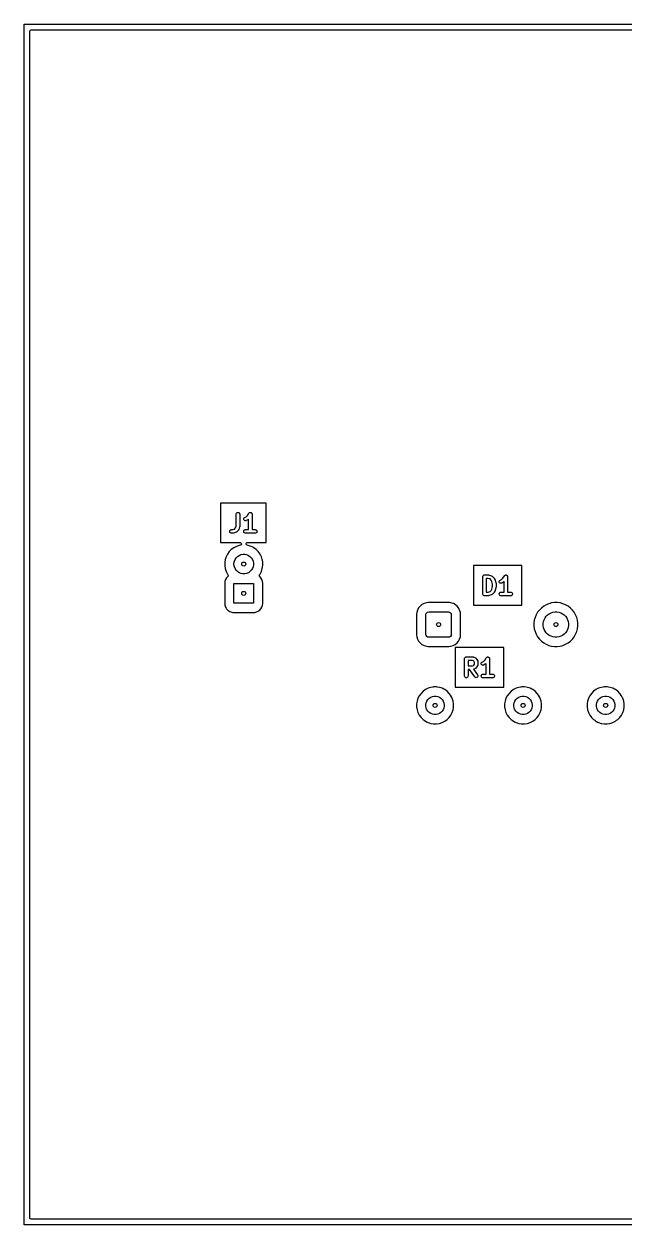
# Model space of a CAD drawing. Header units: millimetres. Extents: x 20 to 124, y -124 to -20.
# Drawn here: x 20 to 72, y -124 to -20 of the extents above; entities that cross this region are included whole.
import ezdxf

# ---------------------------------------------------------------- set-up
doc = ezdxf.new("R2010")
doc.units = ezdxf.units.MM
doc.layers.add('BLACK', color=7, linetype='CONTINUOUS')
doc.layers.add('WHITE', color=7, linetype='CONTINUOUS')

msp = doc.modelspace()

# ---------------------------------------------------------------- linework, layer by layer
at = {"layer": 'BLACK', "linetype": 'CONTINUOUS'}
for p, q in [((20.5005, -20.6245), (20.520185, -20.557461)), ((20.5005, -64.894253), (20.5005, -20.6245)), ((20.520185, -20.557461), (20.572989, -20.511706)), ((20.572989, -20.511706), (20.6245, -20.5005)), ((20.6245, -20.5005), (123.3755, -20.5005)), ((40.9855, -61.478684), (37.003071, -61.478684)), ((37.003071, -61.478684), (37.003071, -64.894253)), ((38.382882, -62.407764), (38.40528, -62.353692)), ((38.40528, -62.353692), (38.446664, -62.312308)), ((38.446664, -62.312308), (38.500736, -62.28991)), ((38.500736, -62.28991), (38.559264, -62.28991)), ((38.559264, -62.28991), (38.613336, -62.312308)), ((38.613336, -62.312308), (38.65472, -62.353692)), ((38.65472, -62.353692), (38.677118, -62.407764)), ((39.342001, -62.555751), (39.476621, -62.353823)), ((39.476621, -62.353823), (39.476687, -62.353742)), ((39.476687, -62.353742), (39.476708, -62.353692)), ((39.476708, -62.353692), (39.476819, -62.35358)), ((39.476819, -62.35358), (39.495251, -62.331072)), ((39.495251, -62.331072), (39.507593, -62.322806)), ((39.507593, -62.322806), (39.518092, -62.312308)), ((39.518092, -62.312308), (39.531668, -62.306684)), ((39.531668, -62.306684), (39.543881, -62.298506)), ((39.543881, -62.298506), (39.558442, -62.295593)), ((39.558442, -62.295593), (39.572164, -62.28991)), ((39.572164, -62.28991), (39.586861, -62.28991)), ((39.586861, -62.28991), (39.601271, -62.287028)), ((39.601271, -62.287028), (39.615841, -62.28991)), ((39.615841, -62.28991), (39.630692, -62.28991)), ((39.630692, -62.28991), (39.644266, -62.295532)), ((39.644266, -62.295532), (39.658685, -62.298385)), ((39.658685, -62.298385), (39.671045, -62.306625)), ((39.671045, -62.306625), (39.684764, -62.312308)), ((39.684764, -62.312308), (39.695153, -62.322697)), ((39.695153, -62.322697), (39.707384, -62.330851)), ((39.707384, -62.330851), (39.715649, -62.343193)), ((39.715649, -62.343193), (39.726148, -62.353692)), ((39.726148, -62.353692), (39.731771, -62.367268)), ((39.731771, -62.367268), (39.73995, -62.379481)), ((39.73995, -62.379481), (39.742862, -62.394043)), ((39.742862, -62.394043), (39.748546, -62.407764)), ((40.9855, -63.405028), (40.9855, -61.478684)), ((38.38, -62.437028), (38.382882, -62.407764)), ((38.38, -63.484116), (38.38, -62.437028)), ((38.677118, -62.407764), (38.68, -62.437028)), ((38.68, -62.437028), (38.68, -63.508457)), ((39.024035, -62.846839), (39.042542, -62.791316)), ((39.028184, -62.905219), (39.024035, -62.846839)), ((39.054358, -62.957568), (39.028184, -62.905219)), ((39.042542, -62.791316), (39.080889, -62.747101)), ((39.098573, -62.995915), (39.054358, -62.957568)), ((39.080889, -62.747101), (39.105775, -62.731436)), ((39.154096, -63.014422), (39.098573, -62.995915)), ((39.105775, -62.731436), (39.22686, -62.670892)), ((39.212476, -63.010273), (39.154096, -63.014422)), ((39.239939, -62.999764), (39.212476, -63.010273)), ((39.22686, -62.670892), (39.342001, -62.555751)), ((39.382796, -62.928335), (39.239939, -62.999764)), ((39.395389, -62.920407), (39.382796, -62.928335)), ((39.399049, -62.918892), (39.395389, -62.920407)), ((39.403168, -62.91551), (39.399049, -62.918892)), ((39.407682, -62.91267), (39.403168, -62.91551)), ((39.410278, -62.909676), (39.407682, -62.91267)), ((39.42178, -62.900237), (39.410278, -62.909676)), ((39.451428, -62.870589), (39.42178, -62.900237)), ((39.451428, -63.787028), (39.451428, -62.870589)), ((39.748546, -62.407764), (39.751397, -62.436716)), ((39.751397, -62.436716), (39.751428, -62.43687)), ((39.751428, -62.43687), (39.751417, -62.436922)), ((39.751417, -62.436922), (39.751428, -62.437028)), ((39.751428, -62.437028), (39.751428, -63.787028)), ((40.9855, -64.894253), (40.9855, -63.405028)), ((37.811453, -63.907764), (37.833851, -63.853692)), ((37.811453, -63.966292), (37.811453, -63.907764)), ((37.833851, -64.020364), (37.811453, -63.966292)), ((37.833851, -63.853692), (37.875235, -63.812308)), ((37.875235, -64.061748), (37.833851, -64.020364)), ((37.875235, -63.812308), (37.929307, -63.78991)), ((37.929307, -64.084146), (37.875235, -64.061748)), ((37.929307, -63.78991), (37.958571, -63.787028)), ((37.958571, -64.087028), (37.929307, -64.084146)), ((37.958571, -63.787028), (38.077085, -63.787028)), ((38.101428, -64.087028), (37.958571, -64.087028)), ((38.077085, -63.787028), (38.234687, -63.734494)), ((38.116233, -64.085569), (38.101428, -64.087028)), ((38.120188, -64.085851), (38.116233, -64.085569)), ((38.125389, -64.084668), (38.120188, -64.085851)), ((38.130692, -64.084146), (38.125389, -64.084668)), ((38.134349, -64.08263), (38.130692, -64.084146)), ((38.148862, -64.079331), (38.134349, -64.08263)), ((38.363148, -64.007903), (38.148862, -64.079331)), ((38.234687, -63.734494), (38.327466, -63.641714)), ((38.327466, -63.641714), (38.38, -63.484116)), ((38.389999, -63.995915), (38.363148, -64.007903)), ((38.39407, -63.992383), (38.389999, -63.995915)), ((38.39905, -63.990321), (38.39407, -63.992383)), ((38.42178, -63.971666), (38.39905, -63.990321)), ((38.564637, -63.828808), (38.42178, -63.971666)), ((38.583292, -63.806077), (38.564637, -63.828808)), ((38.585354, -63.801097), (38.583292, -63.806077)), ((38.588885, -63.797027), (38.585354, -63.801097)), ((38.600873, -63.770177), (38.588885, -63.797027)), ((38.672302, -63.555892), (38.600873, -63.770177)), ((38.675601, -63.541382), (38.672302, -63.555892)), ((38.677118, -63.537721), (38.675601, -63.541382)), ((38.67764, -63.532412), (38.677118, -63.537721)), ((38.678822, -63.527218), (38.67764, -63.532412)), ((38.68, -63.508457), (38.678541, -63.523268)), ((38.678541, -63.523268), (38.678822, -63.527218)), ((39.025739, -63.907764), (39.048137, -63.853692)), ((39.025739, -63.966292), (39.025739, -63.907764)), ((39.048137, -64.020364), (39.025739, -63.966292)), ((39.048137, -63.853692), (39.089521, -63.812308)), ((39.089521, -64.061748), (39.048137, -64.020364)), ((39.089521, -63.812308), (39.143593, -63.78991)), ((39.143593, -64.084146), (39.089521, -64.061748)), ((39.143593, -63.78991), (39.172857, -63.787028)), ((39.172857, -64.087028), (39.143593, -64.084146)), ((39.172857, -63.787028), (39.451428, -63.787028)), ((40.03, -64.087028), (39.172857, -64.087028)), ((39.751428, -63.787028), (40.03, -63.787028)), ((40.03, -63.787028), (40.059264, -63.78991)), ((40.059264, -64.084146), (40.03, -64.087028)), ((40.059264, -63.78991), (40.113336, -63.812308)), ((40.113336, -64.061748), (40.059264, -64.084146)), ((40.113336, -63.812308), (40.15472, -63.853692)), ((40.15472, -64.020364), (40.113336, -64.061748)), ((40.15472, -63.853692), (40.177118, -63.907764)), ((40.177118, -63.966292), (40.15472, -64.020364)), ((40.177118, -63.907764), (40.177118, -63.966292)), ((20.5005, -71.102094), (20.5005, -64.894253)), ((37.003071, -64.894253), (38.706907, -64.894253)), ((37.954768, -65.504771), (37.771071, -65.688468)), ((37.954774, -65.504766), (37.954768, -65.504771)), ((38.164945, -65.352068), (37.954774, -65.504766)), ((38.396423, -65.234122), (38.164945, -65.352068)), ((38.643506, -65.15384), (38.396423, -65.234122)), ((38.726305, -65.140726), (38.643506, -65.15384)), ((38.706907, -64.894253), (38.773946, -64.913938)), ((38.741842, -65.13723), (38.726305, -65.140726)), ((38.80062, -65.099456), (38.741842, -65.13723)), ((38.773946, -64.913938), (38.819701, -64.966742)), ((38.829645, -65.0359), (38.80062, -65.099456)), ((38.819701, -64.966742), (38.829645, -65.0359)), ((39.233629, -65.051485), (39.234627, -64.981623)), ((39.27056, -65.110797), (39.233629, -65.051485)), ((39.234627, -64.981623), (39.273237, -64.92339)), ((39.333695, -65.140726), (39.27056, -65.110797)), ((39.273237, -64.92339), (39.3372, -64.895276)), ((39.416493, -65.15384), (39.333695, -65.140726)), ((39.3372, -64.895276), (39.353093, -64.894253)), ((39.353093, -64.894253), (40.9855, -64.894253)), ((39.663576, -65.234122), (39.416493, -65.15384)), ((39.822764, -65.315234), (39.663576, -65.234122)), ((39.895051, -65.352066), (39.822764, -65.315234)), ((40.105229, -65.504769), (39.895051, -65.352066)), ((40.288931, -65.688471), (40.105229, -65.504769)), ((37.42014, -66.377206), (37.3795, -66.633797)), ((37.500422, -66.130123), (37.42014, -66.377206)), ((37.618368, -65.898645), (37.500422, -66.130123)), ((37.771066, -65.688474), (37.618368, -65.898645)), ((37.771071, -65.688468), (37.771066, -65.688474)), ((38.184093, -66.680385), (38.216601, -66.516958)), ((38.216601, -66.516958), (38.280367, -66.363013)), ((38.280367, -66.363013), (38.372941, -66.224466)), ((38.372941, -66.224466), (38.490766, -66.106641)), ((38.490766, -66.106641), (38.629313, -66.014067)), ((38.629313, -66.014067), (38.783258, -65.950301)), ((38.783258, -65.950301), (38.946685, -65.917793)), ((38.946685, -65.917793), (39.113315, -65.917793)), ((39.113315, -65.917793), (39.276742, -65.950301)), ((39.276742, -65.950301), (39.430687, -66.014067)), ((39.430687, -66.014067), (39.569234, -66.106641)), ((39.569234, -66.106641), (39.687059, -66.224466)), ((39.687059, -66.224466), (39.779633, -66.363013)), ((39.779633, -66.363013), (39.843399, -66.516958)), ((39.843399, -66.516958), (39.875907, -66.680385)), ((40.441634, -65.898649), (40.288931, -65.688471)), ((40.49408, -66.00158), (40.441634, -65.898649)), ((40.502648, -66.018396), (40.49408, -66.00158)), ((40.559579, -66.130128), (40.502648, -66.018396)), ((40.63986, -66.377207), (40.559579, -66.130128)), ((40.65016, -66.442241), (40.63986, -66.377207)), ((40.6805, -66.633797), (40.65016, -66.442241)), ((37.3795, -66.633797), (37.3795, -66.893602)), ((37.3795, -66.893602), (37.42014, -67.150193)), ((37.42014, -67.150193), (37.500422, -67.397276)), ((37.500422, -67.397276), (37.618368, -67.628754)), ((38.184093, -66.847015), (38.184093, -66.680385)), ((38.216601, -67.010442), (38.184093, -66.847015)), ((38.280367, -67.164387), (38.216601, -67.010442)), ((38.372941, -67.302934), (38.280367, -67.164387)), ((38.490766, -67.420759), (38.372941, -67.302934)), ((38.629313, -67.513333), (38.490766, -67.420759)), ((38.783258, -67.577099), (38.629313, -67.513333)), ((38.946685, -67.609607), (38.783258, -67.577099)), ((39.276742, -67.577099), (39.113315, -67.609607)), ((39.430687, -67.513333), (39.276742, -67.577099)), ((39.569234, -67.420759), (39.430687, -67.513333)), ((39.687059, -67.302934), (39.569234, -67.420759)), ((39.779633, -67.164387), (39.687059, -67.302934)), ((39.843399, -67.010442), (39.779633, -67.164387)), ((39.875907, -66.847015), (39.843399, -67.010442)), ((39.875907, -66.680385), (39.875907, -66.847015)), ((40.441634, -67.628751), (40.559579, -67.397272)), ((40.559579, -67.397272), (40.63986, -67.150193)), ((40.63986, -67.150193), (40.662539, -67.006998)), ((40.662539, -67.006998), (40.6805, -66.893602)), ((40.6805, -66.893602), (40.6805, -66.633797)), ((63.119072, -66.898684), (58.922357, -66.898684)), ((58.922357, -66.898684), (58.922357, -70.314253)), ((63.119072, -69.60711), (63.119072, -66.898684)), ((37.39463, -68.27445), (37.3795, -68.408739)), ((37.3795, -68.408739), (37.3795, -70.19866)), ((37.394631, -68.274445), (37.39463, -68.27445)), ((37.454211, -68.104176), (37.394631, -68.274445)), ((37.550183, -67.951439), (37.454211, -68.104176)), ((37.650577, -67.851045), (37.550183, -67.951439)), ((37.618368, -67.628754), (37.663213, -67.690479)), ((37.670867, -67.824339), (37.650577, -67.851045)), ((37.663213, -67.690479), (37.686693, -67.756285)), ((37.686693, -67.756285), (37.670867, -67.824339)), ((38.18, -70.1537), (38.18, -68.4537)), ((38.18, -68.4537), (39.88, -68.4537)), ((39.113315, -67.609607), (38.946685, -67.609607)), ((39.88, -68.4537), (39.88, -70.1537)), ((40.375938, -67.789722), (40.380922, -67.72003)), ((40.409423, -67.851045), (40.375938, -67.789722)), ((40.380922, -67.72003), (40.396784, -67.69048)), ((40.396784, -67.69048), (40.441634, -67.628751)), ((40.509816, -67.951438), (40.409423, -67.851045)), ((40.605789, -68.104178), (40.509816, -67.951438)), ((40.665368, -68.274445), (40.605789, -68.104178)), ((40.6805, -68.408746), (40.665368, -68.274445)), ((40.6805, -70.198654), (40.6805, -68.408746)), ((59.727857, -67.857028), (59.730739, -67.827764)), ((59.727857, -69.357028), (59.727857, -67.857028)), ((59.730739, -67.827764), (59.753137, -67.773692)), ((59.753137, -67.773692), (59.794521, -67.732308)), ((59.794521, -67.732308), (59.848593, -67.70991)), ((59.848593, -67.70991), (59.877857, -67.707028)), ((59.877857, -67.707028), (60.235, -67.707028)), ((60.21066, -68.007028), (60.027857, -68.007028)), ((60.027857, -68.007028), (60.027857, -69.207028)), ((60.368258, -68.059561), (60.21066, -68.007028)), ((60.235, -67.707028), (60.249811, -67.708486)), ((60.249811, -67.708486), (60.253761, -67.708206)), ((60.253761, -67.708206), (60.258955, -67.709387)), ((60.258955, -67.709387), (60.264264, -67.70991)), ((60.264264, -67.70991), (60.267926, -67.711427)), ((60.267926, -67.711427), (60.282434, -67.714726)), ((60.282434, -67.714726), (60.49672, -67.786154)), ((60.468865, -68.160168), (60.368258, -68.059561)), ((60.522044, -68.266527), (60.468865, -68.160168)), ((60.49672, -67.786154), (60.523571, -67.798143)), ((60.585, -68.518348), (60.522044, -68.266527)), ((60.523571, -67.798143), (60.527641, -67.801673)), ((60.527641, -67.801673), (60.532621, -67.803736)), ((60.532621, -67.803736), (60.555352, -67.822391)), ((60.555352, -67.822391), (60.698209, -67.965248)), ((60.585, -68.695707), (60.585, -68.518348)), ((60.698209, -67.965248), (60.707649, -67.97675)), ((60.707649, -67.97675), (60.710642, -67.979346)), ((60.710642, -67.979346), (60.71348, -67.983855)), ((60.71348, -67.983855), (60.716864, -67.987978)), ((60.716864, -67.987978), (60.71838, -67.99164)), ((60.71838, -67.99164), (60.726307, -68.004232)), ((60.726307, -68.004232), (60.797736, -68.147088)), ((60.797736, -68.147088), (60.798555, -68.14923)), ((60.798555, -68.14923), (60.7992, -68.1501)), ((60.7992, -68.1501), (60.803584, -68.162371)), ((60.803584, -68.162371), (60.808245, -68.174552)), ((60.808245, -68.174552), (60.808321, -68.175632)), ((60.808321, -68.175632), (60.809093, -68.177791)), ((60.809093, -68.177791), (60.880521, -68.463505)), ((60.880521, -68.463505), (60.88127, -68.468576)), ((60.88127, -68.468576), (60.882118, -68.470621)), ((60.882118, -68.470621), (60.883203, -68.481643)), ((60.883203, -68.481643), (60.884823, -68.492594)), ((60.884823, -68.492594), (60.884497, -68.494781)), ((60.884497, -68.494781), (60.885, -68.499885)), ((60.885, -68.499885), (60.885, -68.714171)), ((61.157607, -68.266839), (61.176114, -68.211316)), ((61.161756, -68.325219), (61.157607, -68.266839)), ((61.18793, -68.377568), (61.161756, -68.325219)), ((61.176114, -68.211316), (61.214461, -68.167101)), ((61.232145, -68.415915), (61.18793, -68.377568)), ((61.214461, -68.167101), (61.239347, -68.151436)), ((61.287668, -68.434422), (61.232145, -68.415915)), ((61.239347, -68.151436), (61.360432, -68.090892)), ((61.346048, -68.430273), (61.287668, -68.434422)), ((61.373511, -68.419764), (61.346048, -68.430273)), ((61.360432, -68.090892), (61.475573, -67.975751)), ((61.516368, -68.348335), (61.373511, -68.419764)), ((61.475573, -67.975751), (61.610193, -67.773823)), ((61.528961, -68.340407), (61.516368, -68.348335)), ((61.532621, -68.338892), (61.528961, -68.340407)), ((61.53674, -68.33551), (61.532621, -68.338892)), ((61.541254, -68.33267), (61.53674, -68.33551)), ((61.54385, -68.329676), (61.541254, -68.33267)), ((61.555352, -68.320237), (61.54385, -68.329676)), ((61.585, -68.290589), (61.555352, -68.320237)), ((61.585, -69.207028), (61.585, -68.290589)), ((61.610193, -67.773823), (61.610259, -67.773742)), ((61.610259, -67.773742), (61.61028, -67.773692)), ((61.61028, -67.773692), (61.610391, -67.77358)), ((61.610391, -67.77358), (61.628823, -67.751072)), ((61.628823, -67.751072), (61.641165, -67.742806)), ((61.641165, -67.742806), (61.651664, -67.732308)), ((61.651664, -67.732308), (61.66524, -67.726684)), ((61.66524, -67.726684), (61.677453, -67.718506)), ((61.677453, -67.718506), (61.692014, -67.715593)), ((61.692014, -67.715593), (61.705736, -67.70991)), ((61.705736, -67.70991), (61.720433, -67.70991)), ((61.720433, -67.70991), (61.734843, -67.707028)), ((61.734843, -67.707028), (61.749413, -67.70991)), ((61.749413, -67.70991), (61.764264, -67.70991)), ((61.764264, -67.70991), (61.777838, -67.715532)), ((61.777838, -67.715532), (61.792257, -67.718385)), ((61.792257, -67.718385), (61.804617, -67.726625)), ((61.804617, -67.726625), (61.818336, -67.732308)), ((61.818336, -67.732308), (61.828725, -67.742697)), ((61.828725, -67.742697), (61.840956, -67.750851)), ((61.840956, -67.750851), (61.849221, -67.763193)), ((61.849221, -67.763193), (61.85972, -67.773692)), ((61.85972, -67.773692), (61.865343, -67.787268)), ((61.865343, -67.787268), (61.873522, -67.799481)), ((61.873522, -67.799481), (61.876434, -67.814043)), ((61.876434, -67.814043), (61.882118, -67.827764)), ((61.882118, -67.827764), (61.884969, -67.856716)), ((61.884969, -67.856716), (61.885, -67.85687)), ((61.885, -67.85687), (61.884989, -67.856922)), ((61.884989, -67.856922), (61.885, -67.857028)), ((61.885, -67.857028), (61.885, -69.207028)), ((59.730739, -69.386292), (59.727857, -69.357028)), ((59.753137, -69.440364), (59.730739, -69.386292)), ((59.794521, -69.481748), (59.753137, -69.440364)), ((59.848593, -69.504146), (59.794521, -69.481748)), ((59.877857, -69.507028), (59.848593, -69.504146)), ((60.235, -69.507028), (59.877857, -69.507028)), ((60.027857, -69.207028), (60.210657, -69.207028)), ((60.210657, -69.207028), (60.368259, -69.154494)), ((60.249805, -69.505569), (60.235, -69.507028)), ((60.25376, -69.505851), (60.249805, -69.505569)), ((60.258961, -69.504668), (60.25376, -69.505851)), ((60.264264, -69.504146), (60.258961, -69.504668)), ((60.267921, -69.50263), (60.264264, -69.504146)), ((60.282434, -69.499331), (60.267921, -69.50263)), ((60.49672, -69.427903), (60.282434, -69.499331)), ((60.368259, -69.154494), (60.468865, -69.053888)), ((60.468865, -69.053888), (60.522044, -68.947528)), ((60.523571, -69.415915), (60.49672, -69.427903)), ((60.522044, -68.947528), (60.585, -68.695707)), ((60.527642, -69.412383), (60.523571, -69.415915)), ((60.532622, -69.410321), (60.527642, -69.412383)), ((60.555352, -69.391666), (60.532622, -69.410321)), ((60.698209, -69.248808), (60.555352, -69.391666)), ((60.707647, -69.237306), (60.698209, -69.248808)), ((60.710642, -69.23471), (60.707647, -69.237306)), ((60.713482, -69.230196), (60.710642, -69.23471)), ((60.716864, -69.226077), (60.713482, -69.230196)), ((60.718379, -69.222417), (60.716864, -69.226077)), ((60.726307, -69.209824), (60.718379, -69.222417)), ((60.797736, -69.066968), (60.726307, -69.209824)), ((60.798555, -69.064825), (60.797736, -69.066968)), ((60.7992, -69.063956), (60.798555, -69.064825)), ((60.803584, -69.051684), (60.7992, -69.063956)), ((60.808245, -69.039504), (60.803584, -69.051684)), ((60.808321, -69.038423), (60.808245, -69.039504)), ((60.809093, -69.036265), (60.808321, -69.038423)), ((60.880521, -68.750551), (60.809093, -69.036265)), ((60.88127, -68.745479), (60.880521, -68.750551)), ((60.882118, -68.743435), (60.88127, -68.745479)), ((60.883203, -68.732412), (60.882118, -68.743435)), ((60.884823, -68.721462), (60.883203, -68.732412)), ((60.885, -68.714171), (60.884497, -68.719274)), ((60.884497, -68.719274), (60.884823, -68.721462)), ((61.159311, -69.327764), (61.181709, -69.273692)), ((61.159311, -69.386292), (61.159311, -69.327764)), ((61.181709, -69.440364), (61.159311, -69.386292)), ((61.181709, -69.273692), (61.223093, -69.232308)), ((61.223093, -69.481748), (61.181709, -69.440364)), ((61.223093, -69.232308), (61.277165, -69.20991)), ((61.277165, -69.504146), (61.223093, -69.481748)), ((61.277165, -69.20991), (61.306429, -69.207028)), ((61.306429, -69.507028), (61.277165, -69.504146)), ((61.306429, -69.207028), (61.585, -69.207028)), ((62.163572, -69.507028), (61.306429, -69.507028)), ((61.885, -69.207028), (62.163572, -69.207028)), ((62.163572, -69.207028), (62.192836, -69.20991)), ((62.192836, -69.504146), (62.163572, -69.507028)), ((62.192836, -69.20991), (62.246908, -69.232308)), ((62.246908, -69.481748), (62.192836, -69.504146)), ((62.246908, -69.232308), (62.288292, -69.273692)), ((62.288292, -69.440364), (62.246908, -69.481748)), ((62.288292, -69.273692), (62.31069, -69.327764)), ((62.31069, -69.386292), (62.288292, -69.440364)), ((62.31069, -69.327764), (62.31069, -69.386292)), ((63.119072, -70.314253), (63.119072, -69.60711)), ((37.3795, -70.19866), (37.39463, -70.332949)), ((37.39463, -70.332949), (37.394631, -70.332954)), ((37.394631, -70.332954), (37.454211, -70.503223)), ((37.454211, -70.503223), (37.49728, -70.571766)), ((37.49728, -70.571766), (37.550184, -70.655962)), ((37.550184, -70.655962), (37.677738, -70.783516)), ((39.88, -70.1537), (38.18, -70.1537)), ((40.382262, -70.783516), (40.509816, -70.655962)), ((40.509816, -70.655962), (40.605789, -70.503222)), ((40.605789, -70.503222), (40.665368, -70.332955)), ((40.665368, -70.332955), (40.6805, -70.198654)), ((54.177317, -70.567245), (54.079769, -70.749742)), ((54.308589, -70.407289), (54.177317, -70.567245)), ((54.468545, -70.276017), (54.308589, -70.407289)), ((54.651042, -70.178469), (54.468545, -70.276017)), ((54.849067, -70.118399), (54.651042, -70.178469)), ((55.003395, -70.1032), (54.849067, -70.118399)), ((56.806605, -70.1032), (55.003395, -70.1032)), ((56.806609, -70.1032), (56.806605, -70.1032)), ((56.850222, -70.107495), (56.806609, -70.1032)), ((56.960935, -70.118399), (56.850222, -70.107495)), ((56.960935, -70.1184), (56.960933, -70.118399)), ((56.960933, -70.118399), (56.960935, -70.118399)), ((57.158955, -70.178468), (56.960935, -70.1184)), ((57.158956, -70.178468), (57.158955, -70.178468)), ((57.158957, -70.178469), (57.158956, -70.178468)), ((57.186021, -70.192935), (57.158957, -70.178469)), ((57.341451, -70.276015), (57.186021, -70.192935)), ((57.341452, -70.276016), (57.341451, -70.276015)), ((57.341454, -70.276017), (57.341452, -70.276016)), ((57.388045, -70.314253), (57.341454, -70.276017)), ((57.50141, -70.407289), (57.388045, -70.314253)), ((57.632682, -70.567245), (57.50141, -70.407289)), ((57.632685, -70.567249), (57.632682, -70.567245)), ((57.730232, -70.749745), (57.632685, -70.567249)), ((58.922357, -70.314253), (63.119072, -70.314253)), ((64.809218, -70.571766), (64.633066, -70.747918)), ((64.809225, -70.57176), (64.809218, -70.571766)), ((65.006873, -70.4201), (64.809225, -70.57176)), ((65.222623, -70.295537), (65.006873, -70.4201)), ((65.222638, -70.29553), (65.222623, -70.295537)), ((65.452792, -70.200198), (65.222638, -70.29553)), ((65.693438, -70.135717), (65.452792, -70.200198)), ((65.940424, -70.103201), (65.693438, -70.135717)), ((65.940429, -70.1032), (65.940424, -70.103201)), ((65.940435, -70.1032), (65.940429, -70.1032)), ((66.189565, -70.1032), (65.940435, -70.1032)), ((66.18957, -70.1032), (66.189565, -70.1032)), ((66.189575, -70.103201), (66.18957, -70.1032)), ((66.436561, -70.135717), (66.189575, -70.103201)), ((66.677207, -70.200198), (66.436561, -70.135717)), ((66.907361, -70.29553), (66.677207, -70.200198)), ((66.907376, -70.295537), (66.907361, -70.29553)), ((67.123126, -70.4201), (66.907376, -70.295537)), ((67.320774, -70.57176), (67.123126, -70.4201)), ((67.320781, -70.571766), (67.320774, -70.57176)), ((67.496933, -70.747918), (67.320781, -70.571766)), ((20.5005, -78.877738), (20.5005, -71.102094)), ((37.677738, -70.783516), (37.830478, -70.879489)), ((37.830478, -70.879489), (38.000745, -70.939068)), ((38.000745, -70.939068), (38.00075, -70.939069)), ((38.00075, -70.939069), (38.077933, -70.947765)), ((38.077933, -70.947765), (38.13504, -70.954199)), ((38.13504, -70.954199), (38.135043, -70.9542)), ((38.135043, -70.9542), (38.135046, -70.9542)), ((38.135046, -70.9542), (39.924957, -70.9542)), ((39.924957, -70.9542), (39.924958, -70.954199)), ((39.924958, -70.954199), (39.992104, -70.946634)), ((39.992104, -70.946634), (40.059249, -70.939069)), ((40.059249, -70.939069), (40.059252, -70.939068)), ((40.059252, -70.939068), (40.059255, -70.939068)), ((40.059255, -70.939068), (40.229522, -70.879489)), ((40.229522, -70.879489), (40.382262, -70.783516)), ((54.019699, -70.947766), (54.0045, -71.102094)), ((54.0045, -71.102094), (54.0045, -72.905304)), ((54.079769, -70.749742), (54.019699, -70.947766)), ((54.805, -71.153699), (54.82403, -71.058029)), ((54.805001, -72.8537), (54.805, -71.153699)), ((54.82403, -71.058029), (54.878223, -70.976923)), ((54.878223, -70.976923), (54.959329, -70.92273)), ((54.959329, -70.92273), (55.055, -70.903701)), ((55.055, -70.903701), (56.755001, -70.9037)), ((56.755001, -70.9037), (56.850671, -70.92273)), ((56.850671, -70.92273), (56.931777, -70.976923)), ((56.931777, -70.976923), (56.98597, -71.058029)), ((56.98597, -71.058029), (57.004999, -71.1537)), ((57.004999, -71.1537), (57.005, -72.853701)), ((57.7903, -70.947765), (57.730232, -70.749745)), ((57.805499, -71.102092), (57.7903, -70.947765)), ((57.805499, -71.879141), (57.805499, -71.102092)), ((64.197017, -71.632138), (64.164501, -71.879124)), ((64.261498, -71.391492), (64.197017, -71.632138)), ((64.35683, -71.161338), (64.261498, -71.391492)), ((64.356837, -71.161323), (64.35683, -71.161338)), ((64.4814, -70.945573), (64.356837, -71.161323)), ((64.63306, -70.747925), (64.4814, -70.945573)), ((64.633066, -70.747918), (64.63306, -70.747925)), ((64.968391, -71.917395), (64.995393, -71.74691)), ((64.995393, -71.74691), (65.048733, -71.582748)), ((65.048733, -71.582748), (65.127096, -71.428952)), ((65.127096, -71.428952), (65.228553, -71.289307)), ((65.228553, -71.289307), (65.350607, -71.167253)), ((65.350607, -71.167253), (65.490252, -71.065796)), ((65.490252, -71.065796), (65.644048, -70.987433)), ((65.644048, -70.987433), (65.80821, -70.934093)), ((65.80821, -70.934093), (65.978695, -70.907091)), ((65.978695, -70.907091), (66.151305, -70.907091)), ((66.151305, -70.907091), (66.32179, -70.934093)), ((66.32179, -70.934093), (66.485952, -70.987433)), ((66.485952, -70.987433), (66.639748, -71.065796)), ((66.639748, -71.065796), (66.779393, -71.167253)), ((66.779393, -71.167253), (66.901447, -71.289307)), ((66.901447, -71.289307), (67.002904, -71.428952)), ((67.002904, -71.428952), (67.081267, -71.582748)), ((67.081267, -71.582748), (67.134607, -71.74691)), ((67.134607, -71.74691), (67.161609, -71.917395)), ((67.496939, -70.747925), (67.496933, -70.747918)), ((67.648599, -70.945573), (67.496939, -70.747925)), ((67.773162, -71.161323), (67.648599, -70.945573)), ((67.773169, -71.161338), (67.773162, -71.161323)), ((67.800744, -71.227911), (67.773169, -71.161338)), ((67.868502, -71.391493), (67.800744, -71.227911)), ((67.932982, -71.632135), (67.868502, -71.391493)), ((67.9655, -71.879135), (67.932982, -71.632135)), ((57.8055, -72.905309), (57.805499, -71.879141)), ((64.164501, -71.879124), (64.1645, -71.879141)), ((64.1645, -71.879141), (64.1645, -72.128258)), ((64.1645, -72.128258), (64.164501, -72.128275)), ((64.164501, -72.128275), (64.197017, -72.375261)), ((64.197017, -72.375261), (64.261498, -72.615907)), ((64.261498, -72.615907), (64.35683, -72.846061)), ((64.968391, -72.090005), (64.968391, -71.917395)), ((64.995393, -72.26049), (64.968391, -72.090005)), ((65.048733, -72.424652), (64.995393, -72.26049)), ((65.127096, -72.578448), (65.048733, -72.424652)), ((65.228553, -72.718093), (65.127096, -72.578448)), ((65.350607, -72.840147), (65.228553, -72.718093)), ((66.901447, -72.718093), (66.779393, -72.840147)), ((67.002904, -72.578448), (66.901447, -72.718093)), ((67.081267, -72.424652), (67.002904, -72.578448)), ((67.134607, -72.26049), (67.081267, -72.424652)), ((67.161609, -72.090005), (67.134607, -72.26049)), ((67.161609, -71.917395), (67.161609, -72.090005)), ((67.773164, -72.846073), (67.868502, -72.615907)), ((67.868502, -72.615907), (67.932982, -72.375265)), ((67.932982, -72.375265), (67.9655, -72.128265)), ((67.9655, -71.908739), (67.9655, -71.879135)), ((67.9655, -72.128265), (67.9655, -71.908739)), ((54.0045, -72.905304), (54.019699, -73.059632)), ((54.019699, -73.059632), (54.0197, -73.059635)), ((54.0197, -73.059635), (54.079768, -73.257655)), ((54.079768, -73.257655), (54.174903, -73.435639)), ((54.174903, -73.435639), (54.177317, -73.440154)), ((54.177317, -73.440154), (54.308589, -73.60011)), ((54.308589, -73.60011), (54.468545, -73.731382)), ((54.468545, -73.731382), (54.468549, -73.731385)), ((54.468549, -73.731385), (54.651045, -73.828932)), ((54.651045, -73.828932), (54.849065, -73.889)), ((54.82403, -72.949371), (54.805001, -72.8537)), ((54.878223, -73.030477), (54.82403, -72.949371)), ((54.959329, -73.08467), (54.878223, -73.030477)), ((55.054999, -73.1037), (54.959329, -73.08467)), ((56.755, -73.103699), (55.054999, -73.1037)), ((56.850671, -73.08467), (56.755, -73.103699)), ((56.931777, -73.030477), (56.850671, -73.08467)), ((56.98597, -72.949371), (56.931777, -73.030477)), ((56.960935, -73.889), (57.158955, -73.828932)), ((57.005, -72.853701), (56.98597, -72.949371)), ((57.158955, -73.828932), (57.341451, -73.731385)), ((57.341451, -73.731385), (57.50141, -73.60011)), ((57.50141, -73.60011), (57.632685, -73.440151)), ((57.632685, -73.440151), (57.730232, -73.257655)), ((57.730232, -73.257655), (57.7903, -73.059635)), ((57.7903, -73.059635), (57.8055, -72.905309)), ((64.35683, -72.846061), (64.356837, -72.846076)), ((64.356837, -72.846076), (64.4814, -73.061826)), ((64.4814, -73.061826), (64.63306, -73.259474)), ((64.63306, -73.259474), (64.633066, -73.259481)), ((64.633066, -73.259481), (64.809218, -73.435633)), ((64.809218, -73.435633), (64.809225, -73.435639)), ((64.809225, -73.435639), (65.006873, -73.587299)), ((65.006873, -73.587299), (65.222623, -73.711862)), ((65.222623, -73.711862), (65.222638, -73.711869)), ((65.222638, -73.711869), (65.283967, -73.737272)), ((65.283967, -73.737272), (65.452793, -73.807202)), ((65.490252, -72.941604), (65.350607, -72.840147)), ((65.452793, -73.807202), (65.693435, -73.871682)), ((65.644048, -73.019967), (65.490252, -72.941604)), ((65.80821, -73.073307), (65.644048, -73.019967)), ((65.978695, -73.100309), (65.80821, -73.073307)), ((66.151305, -73.100309), (65.978695, -73.100309)), ((66.32179, -73.073307), (66.151305, -73.100309)), ((66.485952, -73.019967), (66.32179, -73.073307)), ((66.436565, -73.871682), (66.677207, -73.807202)), ((66.639748, -72.941604), (66.485952, -73.019967)), ((66.779393, -72.840147), (66.639748, -72.941604)), ((66.677207, -73.807202), (66.907373, -73.711864)), ((66.907373, -73.711864), (67.123127, -73.587299)), ((67.123127, -73.587299), (67.320776, -73.435638)), ((67.320776, -73.435638), (67.496938, -73.259476)), ((67.496938, -73.259476), (67.648599, -73.061827)), ((67.648599, -73.061827), (67.773164, -72.846073)), ((54.849065, -73.889), (54.849064, -73.889)), ((54.849064, -73.889), (54.859968, -73.890073)), ((54.859968, -73.890073), (55.003391, -73.9042)), ((55.003391, -73.9042), (56.806608, -73.904199)), ((56.806608, -73.904199), (56.960935, -73.889)), ((61.549072, -73.998684), (57.352357, -73.998684)), ((57.352357, -73.998684), (57.352357, -77.415355)), ((58.160739, -74.927764), (58.183137, -74.873692)), ((58.183137, -74.873692), (58.224521, -74.832308)), ((58.224521, -74.832308), (58.278593, -74.80991)), ((58.278593, -74.80991), (58.307857, -74.807028)), ((58.307857, -74.807028), (58.879286, -74.807028)), ((58.879286, -74.807028), (58.90855, -74.80991)), ((58.90855, -74.80991), (58.91353, -74.811973)), ((58.91353, -74.811973), (58.918905, -74.812355)), ((58.918905, -74.812355), (58.946368, -74.822864)), ((58.946368, -74.822864), (59.089225, -74.894293)), ((59.905573, -75.075751), (60.040193, -74.873823)), ((60.040193, -74.873823), (60.040259, -74.873742)), ((60.040259, -74.873742), (60.04028, -74.873692)), ((60.04028, -74.873692), (60.040391, -74.87358)), ((60.040391, -74.87358), (60.058823, -74.851072)), ((60.058823, -74.851072), (60.071165, -74.842806)), ((60.071165, -74.842806), (60.081664, -74.832308)), ((60.081664, -74.832308), (60.09524, -74.826684)), ((60.09524, -74.826684), (60.107453, -74.818506)), ((60.107453, -74.818506), (60.122014, -74.815593)), ((60.122014, -74.815593), (60.135736, -74.80991)), ((60.135736, -74.80991), (60.150433, -74.80991)), ((60.150433, -74.80991), (60.164843, -74.807028)), ((60.164843, -74.807028), (60.179413, -74.80991)), ((60.179413, -74.80991), (60.194264, -74.80991)), ((60.194264, -74.80991), (60.207838, -74.815532)), ((60.207838, -74.815532), (60.222257, -74.818385)), ((60.222257, -74.818385), (60.234617, -74.826625)), ((60.234617, -74.826625), (60.248336, -74.832308)), ((60.248336, -74.832308), (60.258725, -74.842697)), ((60.258725, -74.842697), (60.270956, -74.850851)), ((60.270956, -74.850851), (60.279221, -74.863193)), ((60.279221, -74.863193), (60.28972, -74.873692)), ((60.28972, -74.873692), (60.295343, -74.887268)), ((61.549072, -77.415355), (61.549072, -73.998684)), ((65.693435, -73.871682), (65.940435, -73.9042)), ((65.940435, -73.9042), (65.940442, -73.9042)), ((65.940442, -73.9042), (66.189558, -73.9042)), ((66.189558, -73.9042), (66.189565, -73.9042)), ((66.189565, -73.9042), (66.436565, -73.871682)), ((58.157857, -74.957028), (58.160739, -74.927764)), ((58.157857, -76.457028), (58.157857, -74.957028)), ((58.843876, -75.107028), (58.457857, -75.107028)), ((58.457857, -75.107028), (58.457857, -75.592742)), ((58.457857, -75.592742), (58.843876, -75.592742)), ((58.586902, -75.892742), (58.457857, -75.892742)), ((58.457857, -75.892742), (58.457857, -76.457028)), ((59.042115, -76.543047), (58.586902, -75.892742)), ((58.93329, -75.151735), (58.843876, -75.107028)), ((58.843876, -75.592742), (58.933288, -75.548036)), ((58.933288, -75.548036), (58.970293, -75.511031)), ((58.970294, -75.188739), (58.93329, -75.151735)), ((58.946368, -75.876906), (58.942933, -75.87822)), ((58.942933, -75.87822), (59.287885, -76.371009)), ((59.089225, -75.805478), (58.946368, -75.876906)), ((58.970293, -75.511031), (59.015, -75.421618)), ((59.015, -75.278151), (58.970294, -75.188739)), ((59.015, -75.421618), (59.015, -75.278151)), ((59.089225, -74.894293), (59.10182, -74.902221)), ((59.101818, -75.79755), (59.089225, -75.805478)), ((59.105478, -75.796035), (59.101818, -75.79755)), ((59.10182, -74.902221), (59.105477, -74.903736)), ((59.105477, -74.903736), (59.109594, -74.907115)), ((59.109597, -75.792653), (59.105478, -75.796035)), ((59.109594, -74.907115), (59.114111, -74.909958)), ((59.114111, -75.789813), (59.109597, -75.792653)), ((59.114111, -74.909958), (59.116708, -74.912952)), ((59.116707, -75.786819), (59.114111, -75.789813)), ((59.128209, -75.77738), (59.116707, -75.786819)), ((59.116708, -74.912952), (59.128208, -74.92239)), ((59.128208, -74.92239), (59.199637, -74.993818)), ((59.199638, -75.705951), (59.128209, -75.77738)), ((59.199637, -74.993818), (59.209079, -75.005323)), ((59.209079, -75.694446), (59.199638, -75.705951)), ((59.209079, -75.005323), (59.212071, -75.007918)), ((59.212071, -75.691852), (59.209079, -75.694446)), ((59.212071, -75.007918), (59.21491, -75.012428)), ((59.214909, -75.687342), (59.212071, -75.691852)), ((59.218293, -75.68322), (59.214909, -75.687342)), ((59.21491, -75.012428), (59.218292, -75.016549)), ((59.218292, -75.016549), (59.219807, -75.020208)), ((59.219809, -75.679558), (59.218293, -75.68322)), ((59.219807, -75.020208), (59.227736, -75.032803)), ((59.227736, -75.666967), (59.219809, -75.679558)), ((59.227736, -75.032803), (59.299164, -75.175661)), ((59.299164, -75.524109), (59.227736, -75.666967)), ((59.299164, -75.175661), (59.309674, -75.203124)), ((59.309674, -75.496646), (59.299164, -75.524109)), ((59.309674, -75.203124), (59.310055, -75.208499)), ((59.310055, -75.49127), (59.309674, -75.496646)), ((59.310055, -75.208499), (59.312118, -75.213478)), ((59.312118, -75.486292), (59.310055, -75.49127)), ((59.312118, -75.213478), (59.315, -75.242742)), ((59.315, -75.457028), (59.312118, -75.486292)), ((59.315, -75.242742), (59.315, -75.457028)), ((59.587607, -75.366839), (59.606114, -75.311316)), ((59.591756, -75.425219), (59.587607, -75.366839)), ((59.61793, -75.477568), (59.591756, -75.425219)), ((59.606114, -75.311316), (59.644461, -75.267101)), ((59.662145, -75.515915), (59.61793, -75.477568)), ((59.644461, -75.267101), (59.669347, -75.251436)), ((59.717668, -75.534422), (59.662145, -75.515915)), ((59.669347, -75.251436), (59.790432, -75.190892)), ((59.776048, -75.530273), (59.717668, -75.534422)), ((59.803511, -75.519764), (59.776048, -75.530273)), ((59.790432, -75.190892), (59.905573, -75.075751)), ((59.946368, -75.448335), (59.803511, -75.519764)), ((59.958961, -75.440407), (59.946368, -75.448335)), ((59.962621, -75.438892), (59.958961, -75.440407)), ((59.96674, -75.43551), (59.962621, -75.438892)), ((59.971254, -75.43267), (59.96674, -75.43551)), ((59.97385, -75.429676), (59.971254, -75.43267)), ((59.985352, -75.420237), (59.97385, -75.429676)), ((60.015, -75.390589), (59.985352, -75.420237)), ((60.015, -76.307028), (60.015, -75.390589)), ((60.295343, -74.887268), (60.303522, -74.899481)), ((60.303522, -74.899481), (60.306434, -74.914043)), ((60.306434, -74.914043), (60.312118, -74.927764)), ((60.312118, -74.927764), (60.314969, -74.956716)), ((60.314969, -74.956716), (60.315, -74.95687)), ((60.315, -74.95687), (60.314989, -74.956922)), ((60.314989, -74.956922), (60.315, -74.957028)), ((60.315, -74.957028), (60.315, -76.307028)), ((58.160739, -76.486292), (58.157857, -76.457028)), ((58.183137, -76.540364), (58.160739, -76.486292)), ((58.224521, -76.581748), (58.183137, -76.540364)), ((58.278593, -76.604146), (58.224521, -76.581748)), ((58.337121, -76.604146), (58.278593, -76.604146)), ((58.391193, -76.581748), (58.337121, -76.604146)), ((58.432577, -76.540364), (58.391193, -76.581748)), ((58.454975, -76.486292), (58.432577, -76.540364)), ((58.457857, -76.457028), (58.454975, -76.486292)), ((59.061258, -76.565369), (59.042115, -76.543047)), ((59.110615, -76.596822), (59.061258, -76.565369)), ((59.168251, -76.606993), (59.110615, -76.596822)), ((59.225393, -76.594334), (59.168251, -76.606993)), ((59.273341, -76.56077), (59.225393, -76.594334)), ((59.304794, -76.511413), (59.273341, -76.56077)), ((59.287885, -76.371009), (59.302306, -76.396635)), ((59.302306, -76.396635), (59.314965, -76.453777)), ((59.314965, -76.453777), (59.304794, -76.511413)), ((59.589311, -76.427764), (59.611709, -76.373692)), ((59.589311, -76.486292), (59.589311, -76.427764)), ((59.611709, -76.540364), (59.589311, -76.486292)), ((59.611709, -76.373692), (59.653093, -76.332308)), ((59.653093, -76.581748), (59.611709, -76.540364)), ((59.653093, -76.332308), (59.707165, -76.30991)), ((59.707165, -76.604146), (59.653093, -76.581748)), ((59.707165, -76.30991), (59.736429, -76.307028)), ((59.736429, -76.607028), (59.707165, -76.604146)), ((59.736429, -76.307028), (60.015, -76.307028)), ((60.593572, -76.607028), (59.736429, -76.607028)), ((60.315, -76.307028), (60.593572, -76.307028)), ((60.593572, -76.307028), (60.622836, -76.30991)), ((60.622836, -76.604146), (60.593572, -76.607028)), ((60.622836, -76.30991), (60.676908, -76.332308)), ((60.676908, -76.581748), (60.622836, -76.604146)), ((60.676908, -76.332308), (60.718292, -76.373692)), ((60.718292, -76.540364), (60.676908, -76.581748)), ((60.718292, -76.373692), (60.74069, -76.427764)), ((60.74069, -76.486292), (60.718292, -76.540364)), ((60.74069, -76.427764), (60.74069, -76.486292)), ((54.384201, -77.96105), (54.236132, -78.164851)), ((54.384205, -77.961045), (54.384201, -77.96105)), ((54.562345, -77.782905), (54.384205, -77.961045)), ((54.56235, -77.782901), (54.562345, -77.782905)), ((54.766151, -77.634832), (54.56235, -77.782901)), ((54.990616, -77.52046), (54.766151, -77.634832)), ((55.230214, -77.44261), (54.990616, -77.52046)), ((55.402295, -77.415355), (55.230214, -77.44261)), ((55.479038, -77.4032), (55.402295, -77.415355)), ((55.730962, -77.4032), (55.479038, -77.4032)), ((55.807705, -77.415355), (55.730962, -77.4032)), ((55.979785, -77.44261), (55.807705, -77.415355)), ((56.219383, -77.52046), (55.979785, -77.44261)), ((56.373747, -77.599113), (56.219383, -77.52046)), ((56.443845, -77.63483), (56.373747, -77.599113)), ((56.443847, -77.634831), (56.443845, -77.63483)), ((56.443848, -77.634832), (56.443847, -77.634831)), ((56.647649, -77.782901), (56.443848, -77.634832)), ((56.647654, -77.782905), (56.647649, -77.782901)), ((56.825794, -77.961045), (56.647654, -77.782905)), ((56.825798, -77.96105), (56.825794, -77.961045)), ((56.954952, -78.138817), (56.825798, -77.96105)), ((57.352357, -77.415355), (61.549072, -77.415355)), ((62.004201, -77.96105), (61.856132, -78.164851)), ((62.004205, -77.961045), (62.004201, -77.96105)), ((62.182345, -77.782905), (62.004205, -77.961045)), ((62.18235, -77.782901), (62.182345, -77.782905)), ((62.386151, -77.634832), (62.18235, -77.782901)), ((62.610616, -77.52046), (62.386151, -77.634832)), ((62.850214, -77.44261), (62.610616, -77.52046)), ((63.022295, -77.415355), (62.850214, -77.44261)), ((63.099038, -77.4032), (63.022295, -77.415355)), ((63.350962, -77.4032), (63.099038, -77.4032)), ((63.599785, -77.44261), (63.350962, -77.4032)), ((63.839383, -77.52046), (63.599785, -77.44261)), ((63.993747, -77.599113), (63.839383, -77.52046)), ((64.063845, -77.63483), (63.993747, -77.599113)), ((64.063847, -77.634831), (64.063845, -77.63483)), ((64.063848, -77.634832), (64.063847, -77.634831)), ((64.267649, -77.782901), (64.063848, -77.634832)), ((64.267654, -77.782905), (64.267649, -77.782901)), ((64.445794, -77.961045), (64.267654, -77.782905)), ((64.445798, -77.96105), (64.445794, -77.961045)), ((64.574952, -78.138817), (64.445798, -77.96105)), ((69.154201, -77.96105), (69.006132, -78.164851)), ((69.154205, -77.961045), (69.154201, -77.96105)), ((69.332345, -77.782905), (69.154205, -77.961045)), ((69.33235, -77.782901), (69.332345, -77.782905)), ((69.536151, -77.634832), (69.33235, -77.782901)), ((69.760616, -77.52046), (69.536151, -77.634832)), ((70.000214, -77.44261), (69.760616, -77.52046)), ((70.172295, -77.415355), (70.000214, -77.44261)), ((70.249038, -77.4032), (70.172295, -77.415355)), ((70.500962, -77.4032), (70.249038, -77.4032)), ((70.749785, -77.44261), (70.500962, -77.4032)), ((70.989383, -77.52046), (70.749785, -77.44261)), ((71.143747, -77.599113), (70.989383, -77.52046)), ((71.213845, -77.63483), (71.143747, -77.599113)), ((71.213847, -77.634831), (71.213845, -77.63483)), ((71.213848, -77.634832), (71.213847, -77.634831)), ((71.417649, -77.782901), (71.213848, -77.634832)), ((71.417654, -77.782905), (71.417649, -77.782901)), ((71.595794, -77.961045), (71.417654, -77.782905)), ((71.595798, -77.96105), (71.595794, -77.961045)), ((71.724952, -78.138817), (71.595798, -77.96105)), ((20.5005, -83.865355), (20.5005, -78.877738)), ((54.04391, -78.628914), (54.0045, -78.877738)), ((54.0045, -78.877738), (54.0045, -79.129661)), ((54.12176, -78.389316), (54.04391, -78.628914)), ((54.236132, -78.164851), (54.12176, -78.389316)), ((54.808852, -78.925286), (54.839448, -78.771472)), ((54.808852, -79.082114), (54.808852, -78.925286)), ((54.839448, -78.771472), (54.899463, -78.626583)), ((54.899463, -78.626583), (54.986592, -78.496185)), ((54.986592, -78.496185), (55.097485, -78.385292)), ((55.097485, -78.385292), (55.227883, -78.298163)), ((55.227883, -78.298163), (55.372772, -78.238148)), ((55.372772, -78.238148), (55.526586, -78.207552)), ((55.526586, -78.207552), (55.683414, -78.207552)), ((55.683414, -78.207552), (55.837228, -78.238148)), ((55.837228, -78.238148), (55.982117, -78.298163)), ((55.982117, -78.298163), (56.112515, -78.385292)), ((56.112515, -78.385292), (56.223408, -78.496185)), ((56.223408, -78.496185), (56.310537, -78.626583)), ((56.310537, -78.626583), (56.370552, -78.771472)), ((56.370552, -78.771472), (56.401148, -78.925286)), ((56.401148, -78.925286), (56.401148, -79.082114)), ((56.97387, -78.164855), (56.954952, -78.138817)), ((57.046747, -78.307884), (56.97387, -78.164855)), ((57.088239, -78.389316), (57.046747, -78.307884)), ((57.088239, -78.389318), (57.088239, -78.389316)), ((57.088241, -78.389321), (57.088239, -78.389318)), ((57.16609, -78.628915), (57.088241, -78.389321)), ((57.2055, -78.877738), (57.16609, -78.628915)), ((57.2055, -79.129662), (57.2055, -78.877738)), ((61.66391, -78.628914), (61.6245, -78.877738)), ((61.6245, -78.877738), (61.6245, -79.129661)), ((61.74176, -78.389316), (61.66391, -78.628914)), ((61.856132, -78.164851), (61.74176, -78.389316)), ((62.428852, -78.925286), (62.459448, -78.771472)), ((62.428852, -79.082114), (62.428852, -78.925286)), ((62.459448, -78.771472), (62.519463, -78.626583)), ((62.519463, -78.626583), (62.606592, -78.496185)), ((62.606592, -78.496185), (62.717485, -78.385292)), ((62.717485, -78.385292), (62.847883, -78.298163)), ((62.847883, -78.298163), (62.992772, -78.238148)), ((62.992772, -78.238148), (63.146586, -78.207552)), ((63.146586, -78.207552), (63.303414, -78.207552)), ((63.303414, -78.207552), (63.457228, -78.238148)), ((63.457228, -78.238148), (63.602117, -78.298163)), ((63.602117, -78.298163), (63.732515, -78.385292)), ((63.732515, -78.385292), (63.843408, -78.496185)), ((63.843408, -78.496185), (63.930537, -78.626583)), ((63.930537, -78.626583), (63.990552, -78.771472)), ((63.990552, -78.771472), (64.021148, -78.925286)), ((64.021148, -78.925286), (64.021148, -79.082114)), ((64.59387, -78.164855), (64.574952, -78.138817)), ((64.666747, -78.307884), (64.59387, -78.164855)), ((64.708239, -78.389316), (64.666747, -78.307884)), ((64.708239, -78.389318), (64.708239, -78.389316)), ((64.708241, -78.389321), (64.708239, -78.389318)), ((64.78609, -78.628915), (64.708241, -78.389321)), ((64.8255, -78.877738), (64.78609, -78.628915)), ((64.8255, -79.129662), (64.8255, -78.877738)), ((68.81391, -78.628914), (68.7745, -78.877738)), ((68.7745, -78.877738), (68.7745, -79.129661)), ((68.89176, -78.389316), (68.81391, -78.628914)), ((69.006132, -78.164851), (68.89176, -78.389316)), ((69.578852, -78.925286), (69.609448, -78.771472)), ((69.578852, -79.082114), (69.578852, -78.925286)), ((69.609448, -78.771472), (69.669463, -78.626583)), ((69.669463, -78.626583), (69.756592, -78.496185)), ((69.756592, -78.496185), (69.867485, -78.385292)), ((69.867485, -78.385292), (69.997883, -78.298163)), ((69.997883, -78.298163), (70.142772, -78.238148)), ((70.142772, -78.238148), (70.296586, -78.207552)), ((70.296586, -78.207552), (70.453414, -78.207552)), ((70.453414, -78.207552), (70.607228, -78.238148)), ((70.607228, -78.238148), (70.752117, -78.298163)), ((70.752117, -78.298163), (70.882515, -78.385292)), ((70.882515, -78.385292), (70.993408, -78.496185)), ((70.993408, -78.496185), (71.080537, -78.626583)), ((71.080537, -78.626583), (71.140552, -78.771472)), ((71.140552, -78.771472), (71.171148, -78.925286)), ((71.171148, -78.925286), (71.171148, -79.082114)), ((71.74387, -78.164855), (71.724952, -78.138817)), ((71.816747, -78.307884), (71.74387, -78.164855)), ((71.858239, -78.389316), (71.816747, -78.307884)), ((71.858239, -78.389318), (71.858239, -78.389316)), ((71.858241, -78.389321), (71.858239, -78.389318)), ((71.93609, -78.628915), (71.858241, -78.389321)), ((71.9755, -78.877738), (71.93609, -78.628915)), ((71.9755, -79.129662), (71.9755, -78.877738)), ((54.0045, -79.129661), (54.04391, -79.378485)), ((54.04391, -79.378485), (54.12176, -79.618083)), ((54.12176, -79.618083), (54.236132, -79.842548)), ((54.236132, -79.842548), (54.384201, -80.046349)), ((54.384201, -80.046349), (54.384205, -80.046354)), ((54.384205, -80.046354), (54.562345, -80.224494)), ((54.839448, -79.235928), (54.808852, -79.082114)), ((54.899463, -79.380817), (54.839448, -79.235928)), ((54.986592, -79.511215), (54.899463, -79.380817)), ((55.097485, -79.622108), (54.986592, -79.511215)), ((55.227883, -79.709237), (55.097485, -79.622108)), ((55.372772, -79.769252), (55.227883, -79.709237)), ((55.526586, -79.799848), (55.372772, -79.769252)), ((55.683414, -79.799848), (55.526586, -79.799848)), ((55.837228, -79.769252), (55.683414, -79.799848)), ((55.982117, -79.709237), (55.837228, -79.769252)), ((56.112515, -79.622108), (55.982117, -79.709237)), ((56.223408, -79.511215), (56.112515, -79.622108)), ((56.310537, -79.380817), (56.223408, -79.511215)), ((56.370552, -79.235928), (56.310537, -79.380817)), ((56.401148, -79.082114), (56.370552, -79.235928)), ((56.647656, -80.224493), (56.825793, -80.046356)), ((56.825793, -80.046356), (56.97387, -79.842545)), ((56.97387, -79.842545), (57.088241, -79.618079)), ((57.088241, -79.618079), (57.16609, -79.378485)), ((57.16609, -79.378485), (57.2055, -79.129662)), ((61.6245, -79.129661), (61.66391, -79.378485)), ((61.66391, -79.378485), (61.74176, -79.618083)), ((61.74176, -79.618083), (61.856132, -79.842548)), ((61.856132, -79.842548), (62.004201, -80.046349)), ((62.004201, -80.046349), (62.004205, -80.046354)), ((62.004205, -80.046354), (62.182345, -80.224494)), ((62.459448, -79.235928), (62.428852, -79.082114)), ((62.519463, -79.380817), (62.459448, -79.235928)), ((62.606592, -79.511215), (62.519463, -79.380817)), ((62.717485, -79.622108), (62.606592, -79.511215)), ((62.847883, -79.709237), (62.717485, -79.622108)), ((62.992772, -79.769252), (62.847883, -79.709237)), ((63.146586, -79.799848), (62.992772, -79.769252)), ((63.303414, -79.799848), (63.146586, -79.799848)), ((63.457228, -79.769252), (63.303414, -79.799848)), ((63.602117, -79.709237), (63.457228, -79.769252)), ((63.732515, -79.622108), (63.602117, -79.709237)), ((63.843408, -79.511215), (63.732515, -79.622108)), ((63.930537, -79.380817), (63.843408, -79.511215)), ((63.990552, -79.235928), (63.930537, -79.380817)), ((64.021148, -79.082114), (63.990552, -79.235928)), ((64.267656, -80.224493), (64.445793, -80.046356)), ((64.445793, -80.046356), (64.59387, -79.842545)), ((64.59387, -79.842545), (64.708241, -79.618079)), ((64.708241, -79.618079), (64.78609, -79.378485)), ((64.78609, -79.378485), (64.8255, -79.129662)), ((68.7745, -79.129661), (68.81391, -79.378485)), ((68.81391, -79.378485), (68.89176, -79.618083)), ((68.89176, -79.618083), (69.006132, -79.842548)), ((69.006132, -79.842548), (69.154201, -80.046349)), ((69.154201, -80.046349), (69.154205, -80.046354)), ((69.154205, -80.046354), (69.332345, -80.224494)), ((69.609448, -79.235928), (69.578852, -79.082114)), ((69.669463, -79.380817), (69.609448, -79.235928)), ((69.756592, -79.511215), (69.669463, -79.380817)), ((69.867485, -79.622108), (69.756592, -79.511215)), ((69.997883, -79.709237), (69.867485, -79.622108)), ((70.142772, -79.769252), (69.997883, -79.709237)), ((70.296586, -79.799848), (70.142772, -79.769252)), ((70.453414, -79.799848), (70.296586, -79.799848)), ((70.607228, -79.769252), (70.453414, -79.799848)), ((70.752117, -79.709237), (70.607228, -79.769252)), ((70.882515, -79.622108), (70.752117, -79.709237)), ((70.993408, -79.511215), (70.882515, -79.622108)), ((71.080537, -79.380817), (70.993408, -79.511215)), ((71.140552, -79.235928), (71.080537, -79.380817)), ((71.171148, -79.082114), (71.140552, -79.235928)), ((71.417656, -80.224493), (71.595793, -80.046356)), ((71.595793, -80.046356), (71.74387, -79.842545)), ((71.74387, -79.842545), (71.858241, -79.618079)), ((71.858241, -79.618079), (71.93609, -79.378485)), ((71.93609, -79.378485), (71.9755, -79.129662)), ((54.562345, -80.224494), (54.56235, -80.224498)), ((54.56235, -80.224498), (54.663687, -80.298123)), ((54.663687, -80.298123), (54.766155, -80.37257)), ((54.766155, -80.37257), (54.909184, -80.445447)), ((54.909184, -80.445447), (54.990616, -80.486939)), ((54.990616, -80.486939), (54.990618, -80.486939)), ((54.990618, -80.486939), (54.990621, -80.486941)), ((54.990621, -80.486941), (55.230215, -80.56479)), ((55.230215, -80.56479), (55.479038, -80.6042)), ((55.479038, -80.6042), (55.479039, -80.6042)), ((55.479039, -80.6042), (55.730961, -80.6042)), ((55.730961, -80.6042), (55.730962, -80.6042)), ((55.730962, -80.6042), (55.979785, -80.56479)), ((55.979785, -80.56479), (56.219379, -80.486941)), ((56.219379, -80.486941), (56.443845, -80.37257)), ((56.443845, -80.37257), (56.647656, -80.224493)), ((62.182345, -80.224494), (62.18235, -80.224498)), ((62.18235, -80.224498), (62.283687, -80.298123)), ((62.283687, -80.298123), (62.386155, -80.37257)), ((62.386155, -80.37257), (62.529184, -80.445447)), ((62.529184, -80.445447), (62.610616, -80.486939)), ((62.610616, -80.486939), (62.610618, -80.486939)), ((62.610618, -80.486939), (62.610621, -80.486941)), ((62.610621, -80.486941), (62.850215, -80.56479)), ((62.850215, -80.56479), (63.099038, -80.6042)), ((63.099038, -80.6042), (63.099039, -80.6042)), ((63.099039, -80.6042), (63.350961, -80.6042)), ((63.350961, -80.6042), (63.350962, -80.6042)), ((63.350962, -80.6042), (63.599785, -80.56479)), ((63.599785, -80.56479), (63.839379, -80.486941)), ((63.839379, -80.486941), (64.063845, -80.37257)), ((64.063845, -80.37257), (64.267656, -80.224493)), ((69.332345, -80.224494), (69.33235, -80.224498)), ((69.33235, -80.224498), (69.433687, -80.298123)), ((69.433687, -80.298123), (69.536155, -80.37257)), ((69.536155, -80.37257), (69.679184, -80.445447)), ((69.679184, -80.445447), (69.760616, -80.486939)), ((69.760616, -80.486939), (69.760618, -80.486939)), ((69.760618, -80.486939), (69.760621, -80.486941)), ((69.760621, -80.486941), (70.000215, -80.56479)), ((70.000215, -80.56479), (70.249038, -80.6042)), ((70.249038, -80.6042), (70.249039, -80.6042)), ((70.249039, -80.6042), (70.500961, -80.6042)), ((70.500961, -80.6042), (70.500962, -80.6042)), ((70.500962, -80.6042), (70.749785, -80.56479)), ((70.749785, -80.56479), (70.989379, -80.486941)), ((70.989379, -80.486941), (71.213845, -80.37257)), ((71.213845, -80.37257), (71.262547, -80.337185)), ((71.262547, -80.337185), (71.316314, -80.298123)), ((71.316314, -80.298123), (71.417649, -80.224498)), ((71.417647, -80.224498), (71.417656, -80.224493)), ((71.417649, -80.224498), (71.417647, -80.224498)), ((20.5005, -123.3755), (20.5005, -83.865355)), ((20.511706, -123.427011), (20.5005, -123.3755)), ((20.557461, -123.479815), (20.511706, -123.427011)), ((20.6245, -123.4995), (20.557461, -123.479815)), ((123.3755, -123.4995), (20.6245, -123.4995))]:
    msp.add_line(p, q, dxfattribs=at)
at = {"layer": 'BLACK'}
for centre in [(39.03, -66.7637), (39.03, -69.3037), (55.905, -72.0037), (66.065, -72.0037), (55.605, -79.0037), (63.225, -79.0037), (70.375, -79.0037)]:
    msp.add_circle(centre, 0.175, dxfattribs=at)
at = {"layer": 'WHITE', "linetype": 'CONTINUOUS'}
for p, q in [((20, -20), (124, -20)), ((20, -124), (20, -20)), ((124, -124), (20, -124))]:
    msp.add_line(p, q, dxfattribs=at)
at = {"layer": 'WHITE'}
for centre in [(39.03, -66.7637), (39.03, -69.3037), (55.905, -72.0037), (66.065, -72.0037), (55.605, -79.0037), (63.225, -79.0037), (70.375, -79.0037)]:
    msp.add_circle(centre, 0.175, dxfattribs=at)

doc.saveas('drawing.dxf')
